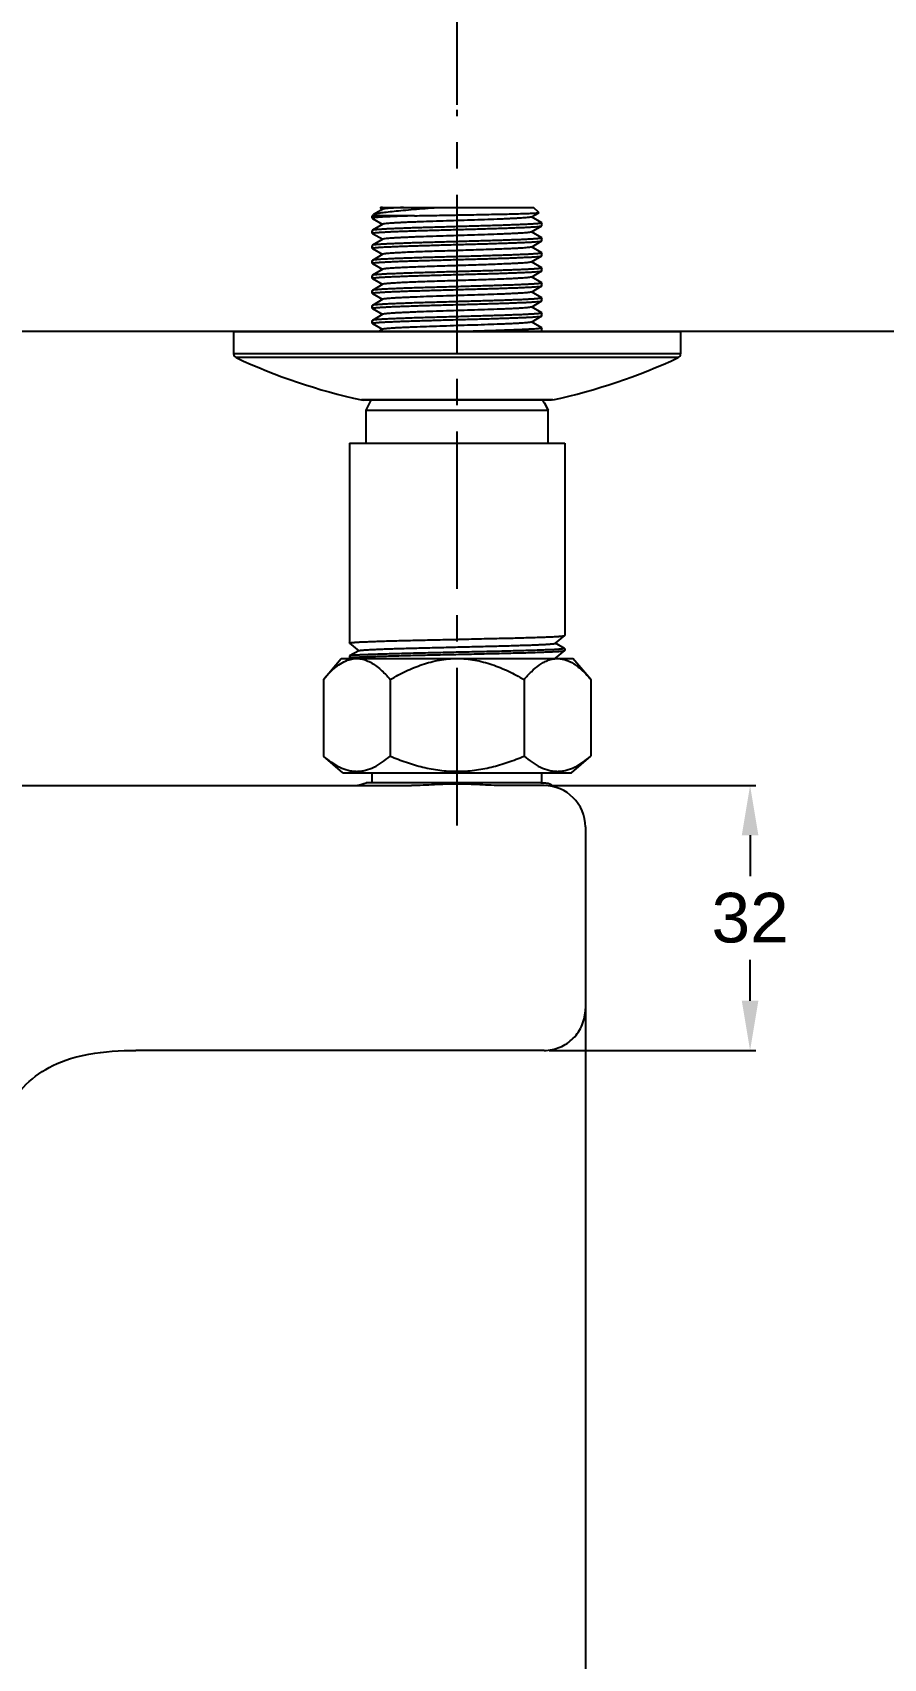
# Model space of a CAD drawing. Header units: millimetres. Extents: x 2881 to 3722, y -1342 to -748.
# Drawn here: x 3111.7 to 3214.5, y -1146 to -949.5 of the extents above; entities that cross this region are included whole.
import ezdxf

# ---------------------------------------------------------------- set-up
doc = ezdxf.new("R2010")
doc.units = ezdxf.units.MM
doc.linetypes.add('CENTER2', pattern=[28.575, 19.05, -3.175, 3.175, -3.175])
doc.layers.add('5', color=2, linetype='Continuous', lineweight=9)
doc.layers.add('CENTER', color=1, linetype='CENTER2')
doc.layers.add('벽', color=2, linetype='Continuous')
doc.styles.get("Standard").update_dxf_attribs({"font": 'arial.ttf'})
doc.dimstyles.new('A4', dxfattribs={"dimtxt": 4, "dimasz": 3.5, "dimexe": 0.7, "dimexo": 0.625, "dimgap": 0.5, "dimtad": 1, "dimdec": 1, "dimdsep": 46, "dimtxsty": 'Standard', "dimcen": 2.5, "dimclrd": 5, "dimclre": 5, "dimclrt": 7, "dimadec": 3, "dimazin": 2, "dimtfac": 1, "dimtdec": 1, "dimtmove": 0, "dimatfit": 3, "dimfxl": 1.25, "dimarcsym": 0})

# ---------------------------------------------------------------- blocks, each defined once
blk = doc.blocks.new('*D137')
at = {"layer": '5', "color": 3, "lineweight": -2, "transparency": 16777216}
for p, q in [((3013.03, -958.22), (3013.03, -922.6)), ((3019.03, -923.3), (3070.26, -923.3)), ((3157.03, -923.3), (3105.81, -923.3)), ((3163.03, -958.22), (3163.03, -922.6))]:
    blk.add_line(p, q, dxfattribs=at)
at = {"layer": '5', "color": 3, "transparency": 16777216}
for points in [[(3019.03, -922.3), (3019.03, -924.3), (3013.03, -923.3)], [(3157.03, -922.3), (3157.03, -924.3), (3163.03, -923.3)]]:
    blk.add_solid(points, dxfattribs=at)
at = {"layer": 'DEFPOINTS', "color": 0, "transparency": 16777216}
for p in [(3163.03, -923.3), (3013.03, -958.85), (3163.03, -958.85)]:
    blk.add_point(p, dxfattribs=at)
at = {"layer": '5', "color": 4, "transparency": 16777216, "insert": (3088.03, -923.3), "char_height": 6, "attachment_point": 5}
blk.add_mtext('150~200', dxfattribs=at)
blk = doc.blocks.new('*D139')
at = {"layer": '5', "color": 3, "lineweight": -2, "transparency": 16777216}
for p, q in [((3174.16, -1040.5), (3199.13, -1040.5)), ((3198.43, -1046.5), (3198.43, -1051.43)), ((3198.43, -1066.5), (3198.43, -1061.56)), ((3174.16, -1072.5), (3199.13, -1072.5))]:
    blk.add_line(p, q, dxfattribs=at)
at = {"layer": '5', "color": 3, "transparency": 16777216}
for points in [[(3197.43, -1046.5), (3199.43, -1046.5), (3198.43, -1040.5)], [(3197.43, -1066.5), (3199.43, -1066.5), (3198.43, -1072.5)]]:
    blk.add_solid(points, dxfattribs=at)
at = {"layer": 'DEFPOINTS', "color": 0, "transparency": 16777216}
for p in [(3173.53, -1040.5), (3173.53, -1072.5), (3198.43, -1072.5)]:
    blk.add_point(p, dxfattribs=at)
at = {"layer": '5', "color": 4, "transparency": 16777216, "insert": (3198.43, -1056.5), "char_height": 6, "attachment_point": 5}
blk.add_mtext('32', dxfattribs=at)
blk = doc.blocks.new('*D143')
at = {"layer": '5', "color": 3, "lineweight": -2, "transparency": 16777216}
for p, q in [((2997.53, -1057.11), (2997.53, -1213.33)), ((3178.53, -1057.11), (3178.53, -1213.33)), ((3003.53, -1212.63), (3080.27, -1212.63)), ((3172.53, -1212.63), (3095.8, -1212.63))]:
    blk.add_line(p, q, dxfattribs=at)
at = {"layer": '5', "color": 3, "transparency": 16777216}
for points in [[(3003.53, -1211.63), (3003.53, -1213.63), (2997.53, -1212.63)], [(3172.53, -1211.63), (3172.53, -1213.63), (3178.53, -1212.63)]]:
    blk.add_solid(points, dxfattribs=at)
at = {"layer": 'DEFPOINTS', "color": 0, "transparency": 16777216}
for p in [(2997.53, -1056.49), (3178.53, -1056.49), (3178.53, -1212.63)]:
    blk.add_point(p, dxfattribs=at)
at = {"layer": '5', "color": 4, "transparency": 16777216, "insert": (3088.03, -1212.63), "char_height": 6, "attachment_point": 5}
blk.add_mtext('181', dxfattribs=at)

msp = doc.modelspace()

# ---------------------------------------------------------------- linework, layer by layer
at = {"color": 7, "linetype": 'Continuous'}
for p, q in [((3152.89, -971.54), (3152.78, -971.64)), ((3152.78, -971.95), (3152.78, -971.64)), ((3157.89, -971.64), (3152.78, -971.64)), ((3152.78, -971.95), (3152.79, -971.96)), ((3152.79, -971.96), (3154.04, -972.68)), ((3152.89, -971.54), (3152.93, -971.5)), ((3154.07, -970.85), (3152.93, -971.5)), ((3153.78, -970.64), (3153.74, -970.69)), ((3153.74, -970.69), (3153.74, -970.7)), ((3153.74, -970.7), (3154.04, -970.87)), ((3153.78, -970.64), (3172.28, -970.64)), ((3172, -971.79), (3172.89, -971.27)), ((3173.27, -972.49), (3172.03, -971.77)), ((3172.9, -971.26), (3172.28, -970.64)), ((3172.89, -971.27), (3172.9, -971.26)), ((3173.27, -972.49), (3173.28, -972.51)), ((3173.28, -972.85), (3173.28, -972.51)), ((3173.28, -972.51), (3173.28, -972.51)), ((3152.79, -973.4), (3152.78, -973.41)), ((3152.78, -973.76), (3152.78, -973.41)), ((3152.78, -973.41), (3152.78, -973.76)), ((3152.79, -973.77), (3152.78, -973.76)), ((3152.78, -973.76), (3152.78, -973.76)), ((3154.07, -972.66), (3152.79, -973.4)), ((3152.79, -973.77), (3154.04, -974.49)), ((3154.07, -974.48), (3152.79, -975.21)), ((3172, -973.6), (3173.27, -972.87)), ((3173.27, -974.31), (3172.03, -973.59)), ((3173.27, -972.87), (3173.28, -972.85)), ((3173.27, -974.31), (3173.28, -974.32)), ((3173.28, -974.67), (3173.28, -974.32)), ((3173.28, -974.32), (3173.28, -974.32)), ((3152.79, -975.21), (3152.78, -975.23)), ((3152.78, -975.57), (3152.78, -975.23)), ((3152.78, -975.23), (3152.78, -975.57)), ((3152.79, -975.59), (3152.78, -975.57)), ((3152.78, -975.57), (3152.78, -975.57)), ((3152.79, -975.59), (3154.04, -976.31)), ((3154.07, -976.29), (3152.79, -977.03)), ((3172, -975.42), (3173.27, -974.68)), ((3172, -977.23), (3173.27, -976.5)), ((3173.27, -976.12), (3172.03, -975.4)), ((3173.27, -974.68), (3173.28, -974.67)), ((3173.27, -976.12), (3173.28, -976.13)), ((3173.27, -976.5), (3173.28, -976.48)), ((3173.28, -976.48), (3173.28, -976.13)), ((3173.28, -976.13), (3173.28, -976.14)), ((3152.79, -977.03), (3152.78, -977.04)), ((3152.78, -977.39), (3152.78, -977.04)), ((3152.78, -977.04), (3152.78, -977.39)), ((3152.79, -977.4), (3152.78, -977.39)), ((3152.78, -977.39), (3152.78, -977.39)), ((3152.79, -977.4), (3154.04, -978.12)), ((3154.07, -978.11), (3152.79, -978.84)), ((3172, -979.05), (3173.27, -978.31)), ((3173.27, -977.93), (3172.03, -977.21)), ((3173.27, -977.93), (3173.28, -977.95)), ((3173.27, -978.31), (3173.28, -978.3)), ((3173.28, -978.3), (3173.28, -977.95)), ((3173.28, -977.95), (3173.28, -977.95)), ((3152.79, -978.84), (3152.78, -978.86)), ((3152.78, -979.2), (3152.78, -978.86)), ((3152.78, -978.86), (3152.78, -979.2)), ((3152.79, -979.22), (3152.78, -979.2)), ((3152.78, -979.2), (3152.78, -979.2)), ((3152.79, -979.22), (3154.04, -979.94)), ((3154.07, -979.92), (3152.79, -980.66)), ((3172, -980.86), (3173.27, -980.12)), ((3173.27, -979.75), (3172.03, -979.03)), ((3173.27, -979.75), (3173.28, -979.76)), ((3173.27, -980.12), (3173.28, -980.11)), ((3173.28, -980.11), (3173.28, -979.76)), ((3173.28, -979.76), (3173.28, -979.77)), ((3152.79, -980.66), (3152.78, -980.67)), ((3152.78, -981.02), (3152.78, -980.67)), ((3152.78, -980.67), (3152.78, -981.02)), ((3152.78, -981.02), (3152.78, -981.01)), ((3152.79, -981.03), (3152.78, -981.02)), ((3152.79, -981.03), (3154.04, -981.75)), ((3154.07, -981.73), (3152.79, -982.47)), ((3172, -982.67), (3173.27, -981.94)), ((3173.27, -981.56), (3172.03, -980.84)), ((3173.27, -981.56), (3173.28, -981.58)), ((3173.27, -981.94), (3173.28, -981.92)), ((3173.28, -981.92), (3173.28, -981.58)), ((3173.28, -981.58), (3173.28, -981.58)), ((3152.79, -982.47), (3152.78, -982.48)), ((3152.78, -982.83), (3152.78, -982.48)), ((3152.78, -982.48), (3152.78, -982.83)), ((3152.79, -982.84), (3152.78, -982.83)), ((3152.78, -982.83), (3152.78, -982.83)), ((3152.79, -984.28), (3152.78, -984.3)), ((3152.78, -984.64), (3152.78, -984.3)), ((3152.78, -984.3), (3152.78, -984.64)), ((3152.79, -982.84), (3154.04, -983.56)), ((3154.07, -983.55), (3152.79, -984.28)), ((3172, -984.49), (3173.27, -983.75)), ((3173.27, -983.38), (3172.03, -982.66)), ((3173.27, -983.38), (3173.28, -983.39)), ((3173.27, -983.75), (3173.28, -983.74)), ((3173.28, -983.74), (3173.28, -983.39)), ((3173.28, -983.39), (3173.28, -983.39)), ((3136.03, -985.64), (3136.03, -988.33)), ((3136.03, -985.64), (3136.03, -988.33)), ((3136.03, -985.64), (3190.03, -985.64)), ((3152.79, -984.66), (3152.78, -984.64)), ((3152.78, -984.64), (3152.78, -984.64)), ((3152.79, -984.66), (3154.04, -985.38)), ((3154.07, -985.36), (3153.58, -985.64)), ((3173.27, -985.19), (3172.03, -984.47)), ((3173.13, -985.64), (3173.27, -985.57)), ((3173.27, -985.19), (3173.28, -985.2)), ((3173.27, -985.57), (3173.28, -985.55)), ((3173.28, -985.55), (3173.28, -985.2)), ((3173.28, -985.2), (3173.28, -985.21)), ((3190.03, -985.64), (3190.03, -988.33)), ((3190.03, -985.64), (3190.03, -988.33)), ((3190.03, -988.33), (3136.03, -988.33)), ((3189.74, -988.78), (3136.32, -988.78)), ((3174.59, -993.89), (3151.47, -993.89)), ((3151.47, -993.89), (3151.68, -993.92)), ((3174.38, -993.92), (3151.68, -993.92)), ((3152.03, -995.14), (3152.65, -993.92)), ((3173.55, -994.24), (3173.38, -993.92)), ((3174.59, -993.89), (3174.38, -993.92)), ((3152.03, -999.14), (3152.03, -995.14)), ((3152.03, -995.14), (3174.03, -995.14)), ((3173.58, -994.24), (3173.55, -994.24)), ((3174.03, -995.14), (3173.58, -994.24)), ((3173.58, -994.24), (3174.03, -995.14)), ((3174.03, -999.14), (3174.03, -995.14)), ((3150.03, -999.14), (3150.03, -1023.28)), ((3150.03, -999.14), (3150.03, -1023.28)), ((3150.03, -999.14), (3176.03, -999.14)), ((3176.03, -999.14), (3176.03, -1022.37)), ((3176.03, -999.14), (3176.03, -1022.37)), ((3150.04, -1023.28), (3150.03, -1023.28)), ((3150.03, -1023.28), (3150.03, -1023.28)), ((3150.04, -1023.28), (3151.14, -1024.21)), ((3174.92, -1023.31), (3176.03, -1022.38)), ((3176.02, -1023.93), (3174.92, -1023.3)), ((3176.03, -1022.38), (3176.03, -1022.37)), ((3146.87, -1027.69), (3149.04, -1025.14)), ((3149.04, -1025.14), (3177.03, -1025.14)), ((3150.04, -1024.84), (3150.03, -1024.85)), ((3150.03, -1024.85), (3150.03, -1025.09)), ((3150.03, -1024.85), (3150.03, -1025.09)), ((3150.04, -1025.1), (3150.03, -1025.09)), ((3150.03, -1025.09), (3150.03, -1025.09)), ((3151.15, -1024.2), (3150.04, -1024.84)), ((3150.04, -1025.1), (3150.09, -1025.14)), ((3174.92, -1025.12), (3176.03, -1024.19)), ((3174.98, -1025.14), (3174.92, -1025.11)), ((3176.02, -1023.93), (3176.03, -1023.94)), ((3176.03, -1023.94), (3176.03, -1024.18)), ((3176.03, -1023.94), (3176.03, -1024.18)), ((3176.03, -1023.94), (3176.03, -1023.94)), ((3176.03, -1024.19), (3176.03, -1024.18)), ((3179.2, -1027.69), (3177.03, -1025.14)), ((3146.87, -1027.69), (3146.87, -1036.93)), ((3154.95, -1027.69), (3154.95, -1036.93)), ((3171.12, -1027.69), (3171.12, -1036.93)), ((3179.2, -1027.69), (3179.2, -1036.93)), ((3149.22, -1038.94), (3146.87, -1036.93)), ((3176.84, -1038.94), (3179.2, -1036.93)), ((3149.22, -1038.94), (3176.84, -1038.94)), ((3152.78, -1040.17), (3152.78, -1038.94)), ((3173.28, -1040.2), (3173.28, -1038.94)), ((3096.09, -1040.5), (3157.54, -1040.5)), ((3151.77, -1040.24), (3152.03, -1040.17)), ((3158.25, -1040.17), (3152.03, -1040.17)), ((3172.1, -1040.17), (3158.25, -1040.17)), ((3173.53, -1040.5), (3168.52, -1040.5)), ((3178.53, -1045.5), (3178.53, -1067.48)), ((3173.53, -1072.5), (3124.21, -1072.5))]:
    msp.add_line(p, q, dxfattribs=at)
for centre, radius, start, end in [((3136.53, -988.33), 0.5, 180, 244.9417), ((3166.65, -923.92), 71.6, 244.9417, 257.7627), ((3166.65, -923.92), 71.6, 244.9417, 257.7627), ((3159.42, -923.92), 71.6, 282.2373, 295.0583), ((3159.42, -923.92), 71.6, 282.2373, 295.0583), ((3189.53, -988.33), 0.5, 295.0583, 0), ((3150.29, -1036.05), 4.45, 270, 289.463), ((3172.09, -1068.13), 27.96, 89.5911, 89.9881), ((3172.27, -1060.78), 20.61, 88.0659, 88.4988), ((3173.14, -1046.42), 6.22, 86.144, 86.7419), ((3173.53, -1045.5), 5, 0, 90), ((3173.14, -1046.33), 6.13, 85.6899, 86.1434), ((3173.16, -1042.61), 2.51, 60.6817, 69.5397), ((3176.57, -1036.53), 4.47, 240.6365, 247.7119)]:
    msp.add_arc(centre, radius, start, end, dxfattribs=at)
for points, knots in [([(3157.89, -971.64), (3157.52, -971.66), (3156.81, -971.68), (3155.81, -971.72), (3155.06, -971.75), (3154.51, -971.78), (3154.16, -971.79), (3153.85, -971.81), (3153.57, -971.83), (3153.34, -971.85), (3153.14, -971.87), (3152.99, -971.89), (3152.88, -971.9), (3152.82, -971.92), (3152.79, -971.93), (3152.78, -971.94), (3152.78, -971.95)], [0, 0, 0, 0, 0.216872, 0.413019, 0.584998, 0.661026, 0.729967, 0.791522, 0.845446, 0.891503, 0.929518, 0.959344, 0.980888, 0.994185, 0.997875, 1, 1, 1, 1]), ([(3173.28, -972.51), (3173.28, -972.51), (3173.28, -972.52), (3173.26, -972.53), (3173.22, -972.54), (3173.16, -972.55), (3173.07, -972.57), (3172.96, -972.58), (3172.83, -972.59), (3172.67, -972.61), (3172.42, -972.63), (3172.05, -972.65), (3171.54, -972.68), (3170.96, -972.71), (3170.3, -972.73), (3169.58, -972.76), (3168.79, -972.79), (3167.95, -972.82), (3166.75, -972.85), (3165.18, -972.9), (3163.24, -972.95), (3161.3, -973.01), (3159.42, -973.06), (3157.92, -973.11), (3156.81, -973.15), (3156.06, -973.18), (3155.37, -973.2), (3154.76, -973.23), (3154.22, -973.26), (3153.76, -973.29), (3153.44, -973.31), (3153.22, -973.33), (3153.09, -973.34), (3152.98, -973.36), (3152.9, -973.37), (3152.84, -973.38), (3152.81, -973.39), (3152.79, -973.4)], [0, 0, 0, 0, 0.000415, 0.001043, 0.003085, 0.006238, 0.01052, 0.015927, 0.02245, 0.030078, 0.038795, 0.05941, 0.084113, 0.112673, 0.14483, 0.180285, 0.21871, 0.259748, 0.303018, 0.394635, 0.490173, 0.58609, 0.678832, 0.764968, 0.804549, 0.84131, 0.874907, 0.905032, 0.931404, 0.953782, 0.971963, 0.979427, 0.985784, 0.991023, 0.995135, 0.99812, 1, 1, 1, 1]), ([(3152.93, -971.5), (3152.97, -971.48), (3153.07, -971.44), (3153.24, -971.39), (3153.48, -971.34), (3153.76, -971.29), (3154.1, -971.24), (3154.66, -971.17), (3155.47, -971.08), (3156.57, -970.97), (3157.82, -970.86), (3159.2, -970.75), (3160.15, -970.68), (3160.64, -970.64)], [0, 0, 0, 0, 0.016562, 0.04005, 0.070572, 0.108073, 0.152421, 0.203409, 0.324246, 0.467967, 0.631241, 0.810097, 1, 1, 1, 1]), ([(3154.02, -970.64), (3153.98, -970.65), (3153.91, -970.65), (3153.84, -970.66), (3153.79, -970.67), (3153.77, -970.67), (3153.75, -970.68), (3153.74, -970.68), (3153.74, -970.69)], [0, 0, 0, 0, 0.403647, 0.704709, 0.816606, 0.902765, 0.963479, 1, 1, 1, 1]), ([(3156.57, -970.64), (3156.39, -970.65), (3156.06, -970.67), (3155.59, -970.69), (3155.17, -970.72), (3154.82, -970.74), (3154.54, -970.77), (3154.34, -970.79), (3154.22, -970.81), (3154.15, -970.82), (3154.1, -970.83), (3154.08, -970.84), (3154.07, -970.85)], [0, 0, 0, 0, 0.21025, 0.39871, 0.563649, 0.703842, 0.818243, 0.906015, 0.939714, 0.96658, 0.986632, 1, 1, 1, 1]), ([(3172, -971.79), (3171.99, -971.8), (3171.96, -971.81), (3171.9, -971.82), (3171.83, -971.83), (3171.69, -971.85), (3171.47, -971.87), (3171.15, -971.9), (3170.76, -971.93), (3170.3, -971.95), (3169.77, -971.98), (3169.18, -972.01), (3168.54, -972.04), (3167.59, -972.07), (3166.31, -972.12), (3164.7, -972.17), (3163.03, -972.23), (3161.36, -972.28), (3159.75, -972.33), (3158.47, -972.38), (3157.52, -972.42), (3156.88, -972.44), (3156.29, -972.47), (3155.77, -972.5), (3155.3, -972.53), (3154.91, -972.55), (3154.59, -972.58), (3154.37, -972.6), (3154.23, -972.62), (3154.16, -972.63), (3154.11, -972.65), (3154.08, -972.66), (3154.07, -972.66)], [0, 0, 0, 0, 0.002023, 0.005107, 0.009275, 0.014527, 0.028249, 0.046177, 0.068154, 0.093991, 0.123458, 0.156292, 0.192202, 0.230865, 0.315051, 0.405844, 0.5, 0.594156, 0.684949, 0.769135, 0.807798, 0.843708, 0.876542, 0.90601, 0.931845, 0.953824, 0.97175, 0.985473, 0.990724, 0.994892, 0.997977, 1, 1, 1, 1]), ([(3157.89, -971.64), (3158.68, -971.63), (3160.32, -971.6), (3162.39, -971.56), (3164.09, -971.53), (3165.35, -971.51), (3166.57, -971.48), (3167.72, -971.46), (3168.8, -971.44), (3169.78, -971.41), (3170.64, -971.39), (3171.29, -971.37), (3171.74, -971.35), (3172.02, -971.34), (3172.26, -971.33), (3172.47, -971.32), (3172.63, -971.31), (3172.74, -971.3), (3172.81, -971.29), (3172.85, -971.28), (3172.88, -971.28), (3172.89, -971.27), (3172.89, -971.27)], [0, 0, 0, 0, 0.158672, 0.328226, 0.413743, 0.497918, 0.579388, 0.656825, 0.72896, 0.794598, 0.852642, 0.902115, 0.923371, 0.942181, 0.958464, 0.972151, 0.983181, 0.991513, 0.994655, 0.997113, 0.99889, 1, 1, 1, 1]), ([(3152.78, -973.76), (3152.78, -973.76), (3152.79, -973.75), (3152.81, -973.74), (3152.85, -973.73), (3152.91, -973.71), (3153, -973.7), (3153.11, -973.69), (3153.24, -973.67), (3153.39, -973.66), (3153.65, -973.64), (3154.02, -973.62), (3154.52, -973.59), (3155.1, -973.56), (3155.76, -973.53), (3156.49, -973.51), (3157.27, -973.48), (3158.11, -973.45), (3159.31, -973.41), (3160.89, -973.37), (3162.82, -973.31), (3164.77, -973.26), (3166.65, -973.2), (3168.14, -973.16), (3169.25, -973.12), (3170, -973.09), (3170.69, -973.06), (3171.31, -973.04), (3171.84, -973.01), (3172.3, -972.98), (3172.63, -972.96), (3172.85, -972.94), (3172.98, -972.92), (3173.08, -972.91), (3173.17, -972.9), (3173.23, -972.88), (3173.26, -972.87), (3173.27, -972.87)], [0, 0, 0, 0, 0.000415, 0.001043, 0.003085, 0.006238, 0.01052, 0.015927, 0.02245, 0.030078, 0.038795, 0.05941, 0.084113, 0.112673, 0.14483, 0.180285, 0.21871, 0.259748, 0.303018, 0.394635, 0.490173, 0.58609, 0.678832, 0.764968, 0.804549, 0.84131, 0.874907, 0.905032, 0.931404, 0.953782, 0.971963, 0.979427, 0.985784, 0.991023, 0.995135, 0.99812, 1, 1, 1, 1]), ([(3173.28, -974.32), (3173.28, -974.33), (3173.28, -974.33), (3173.26, -974.34), (3173.22, -974.35), (3173.16, -974.37), (3173.07, -974.38), (3172.96, -974.39), (3172.83, -974.41), (3172.67, -974.42), (3172.42, -974.44), (3172.05, -974.46), (3171.54, -974.49), (3170.96, -974.52), (3170.3, -974.55), (3169.58, -974.57), (3168.79, -974.6), (3167.95, -974.63), (3166.75, -974.67), (3165.18, -974.71), (3163.24, -974.77), (3161.3, -974.82), (3159.42, -974.88), (3157.92, -974.92), (3156.81, -974.96), (3156.06, -974.99), (3155.37, -975.02), (3154.76, -975.04), (3154.22, -975.07), (3153.76, -975.1), (3153.44, -975.12), (3153.22, -975.14), (3153.09, -975.16), (3152.98, -975.17), (3152.9, -975.18), (3152.84, -975.2), (3152.81, -975.21), (3152.79, -975.21)], [0, 0, 0, 0, 0.000415, 0.001043, 0.003085, 0.006238, 0.01052, 0.015927, 0.02245, 0.030078, 0.038795, 0.05941, 0.084113, 0.112673, 0.14483, 0.180286, 0.218711, 0.259751, 0.303022, 0.394639, 0.490178, 0.586095, 0.678836, 0.76497, 0.804551, 0.841311, 0.874908, 0.905032, 0.931404, 0.953783, 0.971964, 0.979427, 0.985784, 0.991023, 0.995135, 0.99812, 1, 1, 1, 1]), ([(3172, -973.6), (3171.99, -973.61), (3171.96, -973.62), (3171.9, -973.63), (3171.83, -973.65), (3171.69, -973.67), (3171.47, -973.69), (3171.15, -973.72), (3170.76, -973.74), (3170.3, -973.77), (3169.77, -973.8), (3169.18, -973.82), (3168.54, -973.85), (3167.59, -973.89), (3166.31, -973.93), (3164.7, -973.99), (3163.03, -974.04), (3161.36, -974.09), (3159.75, -974.15), (3158.47, -974.19), (3157.52, -974.23), (3156.88, -974.26), (3156.29, -974.29), (3155.77, -974.31), (3155.3, -974.34), (3154.91, -974.37), (3154.59, -974.39), (3154.37, -974.42), (3154.23, -974.44), (3154.16, -974.45), (3154.11, -974.46), (3154.08, -974.47), (3154.07, -974.48)], [0, 0, 0, 0, 0.002023, 0.005107, 0.009275, 0.014527, 0.028249, 0.046176, 0.068154, 0.093991, 0.123458, 0.156292, 0.192202, 0.230865, 0.315051, 0.405844, 0.5, 0.594156, 0.684948, 0.769134, 0.807798, 0.843707, 0.876542, 0.906009, 0.931845, 0.953824, 0.971749, 0.985473, 0.990724, 0.994891, 0.997976, 1, 1, 1, 1]), ([(3152.78, -975.57), (3152.78, -975.57), (3152.79, -975.56), (3152.81, -975.55), (3152.85, -975.54), (3152.91, -975.53), (3153, -975.51), (3153.11, -975.5), (3153.24, -975.49), (3153.39, -975.47), (3153.65, -975.45), (3154.02, -975.43), (3154.52, -975.4), (3155.1, -975.38), (3155.76, -975.35), (3156.49, -975.32), (3157.27, -975.29), (3158.11, -975.27), (3159.31, -975.23), (3160.89, -975.18), (3162.82, -975.13), (3164.77, -975.07), (3166.65, -975.02), (3168.14, -974.97), (3169.25, -974.93), (3170, -974.91), (3170.69, -974.88), (3171.31, -974.85), (3171.84, -974.82), (3172.3, -974.8), (3172.63, -974.77), (3172.85, -974.75), (3172.98, -974.74), (3173.08, -974.72), (3173.17, -974.71), (3173.23, -974.7), (3173.26, -974.69), (3173.27, -974.68)], [0, 0, 0, 0, 0.000415, 0.001043, 0.003085, 0.006238, 0.01052, 0.015927, 0.02245, 0.030078, 0.038795, 0.059411, 0.084114, 0.112674, 0.144831, 0.180286, 0.21871, 0.259747, 0.303017, 0.394634, 0.490171, 0.586086, 0.678827, 0.764964, 0.804546, 0.841307, 0.874905, 0.905029, 0.931402, 0.953781, 0.971963, 0.979426, 0.985783, 0.991023, 0.995135, 0.99812, 1, 1, 1, 1]), ([(3152.78, -977.39), (3152.78, -977.38), (3152.79, -977.38), (3152.81, -977.37), (3152.85, -977.36), (3152.91, -977.34), (3153, -977.33), (3153.11, -977.32), (3153.24, -977.3), (3153.39, -977.29), (3153.65, -977.27), (3154.02, -977.24), (3154.52, -977.22), (3155.1, -977.19), (3155.76, -977.16), (3156.49, -977.13), (3157.27, -977.11), (3158.11, -977.08), (3159.31, -977.04), (3160.89, -977), (3162.82, -976.94), (3164.77, -976.89), (3166.65, -976.83), (3168.14, -976.78), (3169.25, -976.75), (3170, -976.72), (3170.69, -976.69), (3171.31, -976.66), (3171.84, -976.64), (3172.3, -976.61), (3172.63, -976.59), (3172.85, -976.57), (3172.98, -976.55), (3173.08, -976.54), (3173.17, -976.53), (3173.23, -976.51), (3173.26, -976.5), (3173.27, -976.5)], [0, 0, 0, 0, 0.000415, 0.001043, 0.003085, 0.006238, 0.01052, 0.015927, 0.022451, 0.030079, 0.038796, 0.059412, 0.084116, 0.112676, 0.144833, 0.180287, 0.218711, 0.259749, 0.303019, 0.394637, 0.490172, 0.586085, 0.678826, 0.764963, 0.804544, 0.841305, 0.874903, 0.905027, 0.931401, 0.95378, 0.971962, 0.979426, 0.985783, 0.991023, 0.995135, 0.99812, 1, 1, 1, 1]), ([(3173.28, -976.14), (3173.28, -976.14), (3173.28, -976.15), (3173.26, -976.16), (3173.22, -976.17), (3173.16, -976.18), (3173.07, -976.19), (3172.96, -976.21), (3172.83, -976.22), (3172.67, -976.24), (3172.42, -976.25), (3172.05, -976.28), (3171.54, -976.31), (3170.96, -976.33), (3170.3, -976.36), (3169.58, -976.39), (3168.79, -976.42), (3167.95, -976.44), (3166.75, -976.48), (3165.18, -976.53), (3163.24, -976.58), (3161.3, -976.64), (3159.42, -976.69), (3157.92, -976.74), (3156.81, -976.78), (3156.06, -976.8), (3155.37, -976.83), (3154.76, -976.86), (3154.22, -976.89), (3153.76, -976.91), (3153.44, -976.94), (3153.22, -976.96), (3153.09, -976.97), (3152.98, -976.98), (3152.9, -977), (3152.84, -977.01), (3152.81, -977.02), (3152.79, -977.03)], [0, 0, 0, 0, 0.000415, 0.001043, 0.003085, 0.006238, 0.010519, 0.015927, 0.02245, 0.030078, 0.038795, 0.059412, 0.084114, 0.112675, 0.144832, 0.180288, 0.218714, 0.259754, 0.303026, 0.394644, 0.49018, 0.586096, 0.678837, 0.764971, 0.804551, 0.841311, 0.874907, 0.905031, 0.931404, 0.953782, 0.971964, 0.979427, 0.985784, 0.991023, 0.995135, 0.99812, 1, 1, 1, 1]), ([(3172, -975.42), (3171.99, -975.42), (3171.96, -975.43), (3171.9, -975.45), (3171.83, -975.46), (3171.69, -975.48), (3171.47, -975.5), (3171.15, -975.53), (3170.76, -975.56), (3170.3, -975.58), (3169.77, -975.61), (3168.71, -975.66), (3167.02, -975.72), (3164.68, -975.8), (3162.61, -975.87), (3160.94, -975.92), (3159.73, -975.96), (3158.59, -976), (3157.54, -976.04), (3156.6, -976.08), (3155.9, -976.12), (3155.4, -976.15), (3155.09, -976.17), (3154.81, -976.19), (3154.58, -976.21), (3154.39, -976.23), (3154.24, -976.25), (3154.15, -976.26), (3154.09, -976.28), (3154.07, -976.29), (3154.07, -976.29)], [0, 0, 0, 0, 0.002024, 0.005109, 0.009276, 0.014527, 0.028251, 0.046177, 0.068155, 0.093992, 0.123458, 0.156293, 0.271937, 0.405843, 0.547289, 0.617299, 0.684948, 0.748877, 0.807798, 0.860527, 0.906008, 0.925739, 0.943329, 0.95869, 0.97175, 0.982442, 0.990724, 0.996567, 0.998579, 1, 1, 1, 1]), ([(3152.78, -979.2), (3152.78, -979.2), (3152.79, -979.19), (3152.81, -979.18), (3152.85, -979.17), (3152.91, -979.16), (3153, -979.14), (3153.11, -979.13), (3153.24, -979.12), (3153.39, -979.1), (3153.65, -979.08), (3154.02, -979.06), (3154.52, -979.03), (3155.1, -979), (3155.76, -978.98), (3156.49, -978.95), (3157.27, -978.92), (3158.11, -978.89), (3159.31, -978.86), (3160.89, -978.81), (3162.82, -978.75), (3164.77, -978.7), (3166.65, -978.65), (3168.14, -978.6), (3169.25, -978.56), (3170, -978.53), (3170.69, -978.51), (3171.31, -978.48), (3171.84, -978.45), (3172.3, -978.42), (3172.63, -978.4), (3172.85, -978.38), (3172.98, -978.37), (3173.08, -978.35), (3173.17, -978.34), (3173.23, -978.33), (3173.26, -978.32), (3173.27, -978.31)], [0, 0, 0, 0, 0.000415, 0.001043, 0.003085, 0.006238, 0.010519, 0.015927, 0.02245, 0.030078, 0.038796, 0.059412, 0.084116, 0.112676, 0.144833, 0.180288, 0.218713, 0.259752, 0.303023, 0.39464, 0.490175, 0.586088, 0.678829, 0.764965, 0.804546, 0.841306, 0.874902, 0.905027, 0.9314, 0.953779, 0.971962, 0.979426, 0.985783, 0.991023, 0.995135, 0.99812, 1, 1, 1, 1]), ([(3173.28, -977.95), (3173.28, -977.95), (3173.28, -977.96), (3173.26, -977.97), (3173.22, -977.98), (3173.16, -977.99), (3173.07, -978.01), (3172.96, -978.02), (3172.83, -978.04), (3172.67, -978.05), (3172.42, -978.07), (3172.05, -978.09), (3171.54, -978.12), (3170.96, -978.15), (3170.3, -978.18), (3169.58, -978.2), (3168.79, -978.23), (3167.95, -978.26), (3166.75, -978.3), (3165.18, -978.34), (3163.24, -978.4), (3161.3, -978.45), (3159.42, -978.51), (3157.92, -978.55), (3156.81, -978.59), (3156.06, -978.62), (3155.37, -978.65), (3154.76, -978.67), (3154.22, -978.7), (3153.76, -978.73), (3153.44, -978.75), (3153.22, -978.77), (3153.09, -978.78), (3152.98, -978.8), (3152.9, -978.81), (3152.84, -978.82), (3152.81, -978.84), (3152.79, -978.84)], [0, 0, 0, 0, 0.000415, 0.001043, 0.003085, 0.006238, 0.010519, 0.015927, 0.02245, 0.030078, 0.038796, 0.059413, 0.084116, 0.112677, 0.144834, 0.18029, 0.218715, 0.259755, 0.303027, 0.394644, 0.490179, 0.586093, 0.678834, 0.764969, 0.804549, 0.841309, 0.874905, 0.905029, 0.931402, 0.953781, 0.971963, 0.979427, 0.985784, 0.991023, 0.995135, 0.99812, 1, 1, 1, 1]), ([(3172, -977.23), (3171.99, -977.24), (3171.96, -977.25), (3171.9, -977.26), (3171.83, -977.27), (3171.69, -977.29), (3171.47, -977.32), (3171.15, -977.34), (3170.76, -977.37), (3170.3, -977.4), (3169.77, -977.42), (3168.71, -977.47), (3167.02, -977.54), (3164.68, -977.62), (3162.61, -977.68), (3160.94, -977.74), (3159.73, -977.78), (3158.59, -977.82), (3157.54, -977.86), (3156.6, -977.9), (3155.9, -977.93), (3155.4, -977.96), (3155.09, -977.98), (3154.81, -978), (3154.58, -978.02), (3154.39, -978.04), (3154.24, -978.06), (3154.15, -978.08), (3154.09, -978.09), (3154.07, -978.1), (3154.07, -978.11)], [0, 0, 0, 0, 0.002023, 0.005108, 0.009276, 0.014527, 0.02825, 0.046176, 0.068154, 0.09399, 0.123458, 0.156292, 0.271937, 0.405843, 0.547289, 0.617299, 0.684948, 0.748876, 0.807797, 0.860528, 0.906008, 0.925738, 0.943329, 0.958691, 0.971749, 0.982443, 0.990723, 0.996568, 0.998579, 1, 1, 1, 1]), ([(3152.78, -981.01), (3152.78, -981.01), (3152.79, -981.01), (3152.81, -981), (3152.85, -980.98), (3152.91, -980.97), (3153, -980.96), (3153.11, -980.94), (3153.24, -980.93), (3153.39, -980.92), (3153.65, -980.9), (3154.02, -980.87), (3154.52, -980.84), (3155.1, -980.82), (3155.76, -980.79), (3156.49, -980.76), (3157.27, -980.73), (3158.11, -980.71), (3159.31, -980.67), (3160.89, -980.62), (3162.82, -980.57), (3164.77, -980.51), (3166.65, -980.46), (3168.14, -980.41), (3169.25, -980.37), (3170, -980.35), (3170.69, -980.32), (3171.31, -980.29), (3171.84, -980.26), (3172.3, -980.24), (3172.63, -980.21), (3172.85, -980.19), (3172.98, -980.18), (3173.08, -980.17), (3173.17, -980.15), (3173.23, -980.14), (3173.26, -980.13), (3173.27, -980.12)], [0, 0, 0, 0, 0.000415, 0.001043, 0.003085, 0.006238, 0.010519, 0.015927, 0.02245, 0.030078, 0.038796, 0.059413, 0.084116, 0.112677, 0.144834, 0.180289, 0.218715, 0.259755, 0.303026, 0.394644, 0.490179, 0.586093, 0.678834, 0.764969, 0.804549, 0.841308, 0.874905, 0.905029, 0.931402, 0.953781, 0.971963, 0.979427, 0.985784, 0.991023, 0.995135, 0.99812, 1, 1, 1, 1]), ([(3173.28, -979.77), (3173.28, -979.77), (3173.28, -979.77), (3173.26, -979.78), (3173.22, -979.8), (3173.16, -979.81), (3173.07, -979.82), (3172.96, -979.84), (3172.83, -979.85), (3172.67, -979.86), (3172.42, -979.88), (3172.05, -979.91), (3171.54, -979.93), (3170.96, -979.96), (3170.3, -979.99), (3169.58, -980.02), (3168.79, -980.04), (3167.95, -980.07), (3166.75, -980.11), (3165.18, -980.16), (3163.24, -980.21), (3161.3, -980.27), (3159.42, -980.32), (3157.92, -980.37), (3156.81, -980.4), (3156.06, -980.43), (3155.37, -980.46), (3154.76, -980.49), (3154.22, -980.51), (3153.76, -980.54), (3153.44, -980.57), (3153.22, -980.59), (3153.09, -980.6), (3152.98, -980.61), (3152.9, -980.63), (3152.84, -980.64), (3152.81, -980.65), (3152.79, -980.66)], [0, 0, 0, 0, 0.000415, 0.001043, 0.003085, 0.006238, 0.010519, 0.015927, 0.02245, 0.030078, 0.038796, 0.059412, 0.084116, 0.112676, 0.144833, 0.180288, 0.218712, 0.259751, 0.303022, 0.39464, 0.490174, 0.586088, 0.678829, 0.764965, 0.804546, 0.841306, 0.874902, 0.905027, 0.9314, 0.953779, 0.971962, 0.979426, 0.985783, 0.991023, 0.995135, 0.99812, 1, 1, 1, 1]), ([(3172, -979.05), (3171.99, -979.05), (3171.96, -979.06), (3171.9, -979.07), (3171.83, -979.09), (3171.69, -979.11), (3171.47, -979.13), (3171.15, -979.16), (3170.76, -979.18), (3170.3, -979.21), (3169.77, -979.24), (3168.71, -979.29), (3167.02, -979.35), (3164.68, -979.43), (3162.61, -979.5), (3160.94, -979.55), (3159.73, -979.59), (3158.59, -979.63), (3157.54, -979.67), (3156.6, -979.71), (3155.9, -979.75), (3155.4, -979.78), (3155.09, -979.8), (3154.81, -979.82), (3154.58, -979.84), (3154.39, -979.86), (3154.24, -979.88), (3154.15, -979.89), (3154.09, -979.91), (3154.07, -979.92), (3154.07, -979.92)], [0, 0, 0, 0, 0.002024, 0.005108, 0.009275, 0.014527, 0.02825, 0.046177, 0.068154, 0.093991, 0.123457, 0.156292, 0.271937, 0.405843, 0.547289, 0.617298, 0.684948, 0.748876, 0.807797, 0.860527, 0.906007, 0.925739, 0.943328, 0.95869, 0.971749, 0.982442, 0.990724, 0.996566, 0.998578, 1, 1, 1, 1]), ([(3152.78, -982.83), (3152.78, -982.83), (3152.79, -982.82), (3152.81, -982.81), (3152.85, -982.8), (3152.91, -982.78), (3153, -982.77), (3153.11, -982.76), (3153.24, -982.74), (3153.39, -982.73), (3153.65, -982.71), (3154.02, -982.69), (3154.52, -982.66), (3155.1, -982.63), (3155.76, -982.6), (3156.49, -982.58), (3157.27, -982.55), (3158.11, -982.52), (3159.31, -982.48), (3160.89, -982.44), (3162.82, -982.38), (3164.77, -982.33), (3166.65, -982.27), (3168.14, -982.23), (3169.25, -982.19), (3170, -982.16), (3170.69, -982.13), (3171.31, -982.11), (3171.84, -982.08), (3172.3, -982.05), (3172.63, -982.03), (3172.85, -982.01), (3172.98, -981.99), (3173.08, -981.98), (3173.17, -981.97), (3173.23, -981.95), (3173.26, -981.94), (3173.27, -981.94)], [0, 0, 0, 0, 0.000415, 0.001043, 0.003085, 0.006238, 0.010519, 0.015927, 0.02245, 0.030078, 0.038795, 0.059412, 0.084114, 0.112675, 0.144832, 0.180288, 0.218714, 0.259754, 0.303026, 0.394644, 0.49018, 0.586096, 0.678837, 0.764971, 0.804551, 0.84131, 0.874907, 0.905031, 0.931404, 0.953782, 0.971964, 0.979427, 0.985784, 0.991023, 0.995135, 0.99812, 1, 1, 1, 1]), ([(3173.28, -981.58), (3173.28, -981.58), (3173.28, -981.59), (3173.26, -981.6), (3173.22, -981.61), (3173.16, -981.62), (3173.07, -981.64), (3172.96, -981.65), (3172.83, -981.66), (3172.67, -981.68), (3172.42, -981.7), (3172.05, -981.72), (3171.54, -981.75), (3170.96, -981.78), (3170.3, -981.8), (3169.58, -981.83), (3168.79, -981.86), (3167.95, -981.89), (3166.75, -981.92), (3165.18, -981.97), (3163.24, -982.02), (3161.3, -982.08), (3159.42, -982.13), (3157.92, -982.18), (3156.81, -982.22), (3156.06, -982.25), (3155.37, -982.27), (3154.76, -982.3), (3154.22, -982.33), (3153.76, -982.36), (3153.44, -982.38), (3153.22, -982.4), (3153.09, -982.41), (3152.98, -982.43), (3152.9, -982.44), (3152.84, -982.45), (3152.81, -982.46), (3152.79, -982.47)], [0, 0, 0, 0, 0.000415, 0.001043, 0.003085, 0.006238, 0.01052, 0.015927, 0.022451, 0.030079, 0.038796, 0.059412, 0.084116, 0.112676, 0.144833, 0.180287, 0.218711, 0.259749, 0.30302, 0.394637, 0.490172, 0.586086, 0.678826, 0.764963, 0.804545, 0.841305, 0.874903, 0.905027, 0.931401, 0.95378, 0.971962, 0.979426, 0.985783, 0.991023, 0.995135, 0.99812, 1, 1, 1, 1]), ([(3172, -980.86), (3171.99, -980.87), (3171.96, -980.88), (3171.9, -980.89), (3171.83, -980.9), (3171.69, -980.92), (3171.47, -980.94), (3171.15, -980.97), (3170.76, -981), (3170.3, -981.02), (3169.77, -981.05), (3169.18, -981.08), (3168.54, -981.11), (3167.59, -981.14), (3166.31, -981.19), (3164.7, -981.24), (3163.03, -981.3), (3161.36, -981.35), (3159.75, -981.4), (3158.47, -981.45), (3157.52, -981.49), (3156.88, -981.51), (3156.29, -981.54), (3155.77, -981.57), (3155.3, -981.6), (3154.91, -981.62), (3154.59, -981.65), (3154.37, -981.67), (3154.23, -981.69), (3154.16, -981.7), (3154.11, -981.72), (3154.08, -981.73), (3154.07, -981.73)], [0, 0, 0, 0, 0.002023, 0.005109, 0.009276, 0.014527, 0.028251, 0.046176, 0.068155, 0.093991, 0.123458, 0.156292, 0.192202, 0.230866, 0.315052, 0.405844, 0.5, 0.594157, 0.684949, 0.769135, 0.807798, 0.843709, 0.876542, 0.90601, 0.931846, 0.953824, 0.97175, 0.985473, 0.990724, 0.994893, 0.997977, 1, 1, 1, 1]), ([(3152.78, -984.64), (3152.78, -984.64), (3152.79, -984.63), (3152.81, -984.62), (3152.85, -984.61), (3152.91, -984.6), (3153, -984.58), (3153.11, -984.57), (3153.24, -984.56), (3153.39, -984.54), (3153.65, -984.52), (3154.02, -984.5), (3154.52, -984.47), (3155.1, -984.45), (3155.76, -984.42), (3156.49, -984.39), (3157.27, -984.36), (3158.11, -984.34), (3159.31, -984.3), (3160.89, -984.25), (3162.82, -984.2), (3164.77, -984.14), (3166.65, -984.09), (3168.14, -984.04), (3169.25, -984), (3170, -983.98), (3170.69, -983.95), (3171.31, -983.92), (3171.84, -983.89), (3172.3, -983.87), (3172.63, -983.84), (3172.85, -983.82), (3172.98, -983.81), (3173.08, -983.79), (3173.17, -983.78), (3173.23, -983.77), (3173.26, -983.76), (3173.27, -983.75)], [0, 0, 0, 0, 0.000415, 0.001043, 0.003085, 0.006238, 0.01052, 0.015927, 0.02245, 0.030078, 0.038795, 0.05941, 0.084113, 0.112673, 0.14483, 0.180286, 0.218711, 0.259751, 0.303022, 0.39464, 0.490178, 0.586095, 0.678837, 0.764971, 0.804551, 0.841311, 0.874908, 0.905032, 0.931404, 0.953783, 0.971964, 0.979427, 0.985784, 0.991023, 0.995135, 0.99812, 1, 1, 1, 1]), ([(3173.28, -983.39), (3173.28, -983.4), (3173.28, -983.4), (3173.26, -983.41), (3173.22, -983.42), (3173.16, -983.44), (3173.07, -983.45), (3172.96, -983.46), (3172.83, -983.48), (3172.67, -983.49), (3172.42, -983.51), (3172.05, -983.53), (3171.54, -983.56), (3170.96, -983.59), (3170.3, -983.62), (3169.58, -983.64), (3168.79, -983.67), (3167.95, -983.7), (3166.75, -983.74), (3165.18, -983.78), (3163.24, -983.84), (3161.3, -983.89), (3159.42, -983.95), (3157.92, -983.99), (3156.81, -984.03), (3156.06, -984.06), (3155.37, -984.09), (3154.76, -984.11), (3154.22, -984.14), (3153.76, -984.17), (3153.44, -984.19), (3153.22, -984.21), (3153.09, -984.23), (3152.98, -984.24), (3152.9, -984.25), (3152.84, -984.27), (3152.81, -984.28), (3152.79, -984.28)], [0, 0, 0, 0, 0.000415, 0.001043, 0.003085, 0.006238, 0.01052, 0.015927, 0.02245, 0.030078, 0.038795, 0.059411, 0.084114, 0.112674, 0.144831, 0.180286, 0.21871, 0.259747, 0.303017, 0.394634, 0.490171, 0.586086, 0.678827, 0.764964, 0.804546, 0.841307, 0.874905, 0.905029, 0.931402, 0.953781, 0.971963, 0.979426, 0.985783, 0.991023, 0.995135, 0.99812, 1, 1, 1, 1]), ([(3172, -982.67), (3171.99, -982.68), (3171.96, -982.69), (3171.9, -982.7), (3171.83, -982.72), (3171.69, -982.74), (3171.47, -982.76), (3171.15, -982.79), (3170.76, -982.81), (3170.3, -982.84), (3169.77, -982.87), (3169.18, -982.89), (3168.54, -982.92), (3167.59, -982.96), (3166.31, -983), (3164.7, -983.06), (3163.03, -983.11), (3161.36, -983.16), (3159.75, -983.22), (3158.47, -983.26), (3157.52, -983.3), (3156.88, -983.33), (3156.29, -983.36), (3155.77, -983.38), (3155.3, -983.41), (3154.91, -983.44), (3154.59, -983.46), (3154.37, -983.49), (3154.23, -983.51), (3154.16, -983.52), (3154.11, -983.53), (3154.08, -983.54), (3154.07, -983.55)], [0, 0, 0, 0, 0.002023, 0.005107, 0.009275, 0.014527, 0.028249, 0.046177, 0.068154, 0.093991, 0.123457, 0.156292, 0.192202, 0.230865, 0.315051, 0.405843, 0.499999, 0.594156, 0.684948, 0.769134, 0.807798, 0.843707, 0.876542, 0.906008, 0.931845, 0.953823, 0.971749, 0.985473, 0.990724, 0.994891, 0.997976, 1, 1, 1, 1]), ([(3172, -984.49), (3171.99, -984.49), (3171.96, -984.5), (3171.9, -984.52), (3171.83, -984.53), (3171.69, -984.55), (3171.47, -984.57), (3171.15, -984.6), (3170.76, -984.63), (3170.3, -984.65), (3169.77, -984.68), (3169.18, -984.71), (3168.54, -984.73), (3167.59, -984.77), (3166.31, -984.82), (3164.7, -984.87), (3163.03, -984.92), (3161.36, -984.98), (3159.75, -985.03), (3158.47, -985.08), (3157.52, -985.11), (3156.88, -985.14), (3156.29, -985.17), (3155.77, -985.2), (3155.3, -985.22), (3154.91, -985.25), (3154.59, -985.28), (3154.37, -985.3), (3154.23, -985.32), (3154.16, -985.33), (3154.11, -985.35), (3154.08, -985.36), (3154.07, -985.36)], [0, 0, 0, 0, 0.002024, 0.005109, 0.009276, 0.014527, 0.028251, 0.046177, 0.068155, 0.093992, 0.123458, 0.156293, 0.192202, 0.230866, 0.315052, 0.405844, 0.500001, 0.594157, 0.684949, 0.769135, 0.807798, 0.843708, 0.876543, 0.906009, 0.931846, 0.953823, 0.971751, 0.985473, 0.990725, 0.994893, 0.997977, 1, 1, 1, 1]), ([(3173.28, -985.21), (3173.28, -985.21), (3173.28, -985.22), (3173.26, -985.23), (3173.22, -985.24), (3173.16, -985.25), (3173.08, -985.26), (3172.97, -985.28), (3172.84, -985.29), (3172.69, -985.3), (3172.45, -985.32), (3172.09, -985.35), (3171.6, -985.37), (3171.04, -985.4), (3170.4, -985.43), (3169.7, -985.45), (3168.94, -985.48), (3168.12, -985.51), (3166.95, -985.55), (3165.41, -985.59), (3164.16, -985.63), (3163.52, -985.64)], [0, 0, 0, 0, 0.000852, 0.002134, 0.006284, 0.012681, 0.021362, 0.032323, 0.045546, 0.061009, 0.078681, 0.120488, 0.170608, 0.228591, 0.293928, 0.366031, 0.444258, 0.527908, 0.616232, 0.803709, 1, 1, 1, 1]), ([(3172.75, -985.64), (3172.82, -985.64), (3172.94, -985.63), (3173.09, -985.61), (3173.19, -985.59), (3173.24, -985.58), (3173.26, -985.57), (3173.27, -985.57)], [0, 0, 0, 0, 0.382641, 0.677155, 0.882616, 0.952094, 1, 1, 1, 1]), ([(3150.03, -1023.28), (3150.03, -1023.27), (3150.04, -1023.27), (3150.06, -1023.26), (3150.11, -1023.24), (3150.18, -1023.23), (3150.29, -1023.22), (3150.43, -1023.2), (3150.6, -1023.19), (3150.8, -1023.18), (3151.02, -1023.16), (3151.28, -1023.15), (3151.67, -1023.13), (3152.23, -1023.11), (3152.98, -1023.08), (3153.82, -1023.05), (3154.75, -1023.02), (3155.76, -1022.99), (3156.84, -1022.97), (3158.38, -1022.93), (3160.4, -1022.88), (3162.88, -1022.83), (3165.36, -1022.77), (3167.39, -1022.72), (3168.95, -1022.69), (3170.04, -1022.66), (3171.07, -1022.63), (3172.02, -1022.6), (3172.88, -1022.58), (3173.65, -1022.55), (3174.32, -1022.52), (3174.82, -1022.5), (3175.16, -1022.48), (3175.37, -1022.46), (3175.55, -1022.45), (3175.71, -1022.43), (3175.83, -1022.42), (3175.92, -1022.41), (3175.98, -1022.4), (3176.01, -1022.39), (3176.02, -1022.38), (3176.03, -1022.38)], [0, 0, 0, 0, 0.000321, 0.000862, 0.002763, 0.005809, 0.010011, 0.015363, 0.021857, 0.029479, 0.038211, 0.048033, 0.058923, 0.083801, 0.112612, 0.145084, 0.180911, 0.219756, 0.26125, 0.305001, 0.397605, 0.494078, 0.59078, 0.684064, 0.728316, 0.770413, 0.809955, 0.846569, 0.879911, 0.909665, 0.935551, 0.957326, 0.966607, 0.974787, 0.981848, 0.987773, 0.992552, 0.996177, 0.998648, 0.999459, 1, 1, 1, 1]), ([(3151.15, -1024.2), (3151.16, -1024.19), (3151.2, -1024.18), (3151.26, -1024.17), (3151.36, -1024.15), (3151.48, -1024.14), (3151.62, -1024.13), (3151.87, -1024.11), (3152.24, -1024.08), (3152.76, -1024.06), (3153.37, -1024.03), (3154.07, -1024), (3154.86, -1023.97), (3155.72, -1023.95), (3156.99, -1023.91), (3158.71, -1023.86), (3160.87, -1023.81), (3163.11, -1023.75), (3165.35, -1023.7), (3167.17, -1023.65), (3168.57, -1023.62), (3169.55, -1023.59), (3170.47, -1023.56), (3171.32, -1023.53), (3172.09, -1023.51), (3172.78, -1023.48), (3173.38, -1023.45), (3173.83, -1023.43), (3174.13, -1023.41), (3174.32, -1023.39), (3174.49, -1023.38), (3174.62, -1023.37), (3174.74, -1023.35), (3174.82, -1023.34), (3174.87, -1023.33), (3174.9, -1023.32), (3174.91, -1023.31), (3174.92, -1023.31)], [0, 0, 0, 0, 0.001685, 0.004474, 0.008384, 0.013414, 0.019558, 0.026802, 0.044526, 0.06643, 0.092316, 0.121946, 0.15505, 0.191323, 0.230433, 0.315701, 0.407727, 0.503133, 0.59842, 0.690089, 0.733508, 0.774778, 0.813521, 0.849381, 0.882027, 0.911162, 0.936516, 0.957861, 0.966967, 0.975002, 0.981946, 0.987786, 0.992512, 0.996115, 0.998599, 0.999429, 1, 1, 1, 1]), ([(3146.87, -1027.69), (3147.1, -1027.41), (3147.58, -1026.89), (3148.55, -1026), (3149.39, -1025.47), (3149.98, -1025.29)], [0, 0, 0, 0, 0.27451, 0.534094, 1, 1, 1, 1]), ([(3149.98, -1025.29), (3150.19, -1025.23), (3150.62, -1025.14), (3151.29, -1025.15), (3151.95, -1025.31), (3152.59, -1025.59), (3153.21, -1025.99), (3153.81, -1026.49), (3154.39, -1027.06), (3154.77, -1027.47), (3154.95, -1027.69)], [0, 0, 0, 0, 0.112977, 0.224298, 0.337809, 0.456598, 0.582269, 0.715104, 0.854624, 1, 1, 1, 1]), ([(3150.03, -1025.09), (3150.03, -1025.09), (3150.04, -1025.08), (3150.06, -1025.07), (3150.11, -1025.06), (3150.18, -1025.05), (3150.29, -1025.03), (3150.43, -1025.02), (3150.6, -1025), (3150.8, -1024.99), (3151.02, -1024.98), (3151.28, -1024.96), (3151.67, -1024.94), (3152.23, -1024.92), (3152.98, -1024.89), (3153.82, -1024.86), (3154.75, -1024.84), (3155.76, -1024.81), (3156.84, -1024.78), (3158.38, -1024.74), (3160.4, -1024.7), (3162.88, -1024.64), (3165.36, -1024.59), (3167.39, -1024.54), (3168.95, -1024.5), (3170.04, -1024.47), (3171.07, -1024.45), (3172.02, -1024.42), (3172.88, -1024.39), (3173.65, -1024.36), (3174.32, -1024.33), (3174.82, -1024.31), (3175.16, -1024.29), (3175.37, -1024.28), (3175.55, -1024.26), (3175.71, -1024.25), (3175.83, -1024.24), (3175.92, -1024.22), (3175.98, -1024.21), (3176.01, -1024.2), (3176.02, -1024.19), (3176.03, -1024.19)], [0, 0, 0, 0, 0.000321, 0.000862, 0.002763, 0.005808, 0.01001, 0.015363, 0.021857, 0.029479, 0.03821, 0.048032, 0.058923, 0.0838, 0.112611, 0.145083, 0.18091, 0.219754, 0.261247, 0.304998, 0.397603, 0.494077, 0.590779, 0.684063, 0.728316, 0.770414, 0.809957, 0.846572, 0.879914, 0.909667, 0.935553, 0.957328, 0.966608, 0.974788, 0.981848, 0.987773, 0.992552, 0.996177, 0.998648, 0.999459, 1, 1, 1, 1]), ([(3176.03, -1023.94), (3176.03, -1023.95), (3176.02, -1023.95), (3176, -1023.96), (3175.95, -1023.98), (3175.87, -1023.99), (3175.76, -1024), (3175.62, -1024.02), (3175.46, -1024.03), (3175.26, -1024.04), (3175.03, -1024.06), (3174.78, -1024.07), (3174.38, -1024.09), (3173.82, -1024.11), (3173.08, -1024.14), (3172.24, -1024.17), (3171.32, -1024.2), (3170.32, -1024.22), (3169.25, -1024.25), (3167.71, -1024.29), (3165.71, -1024.34), (3163.24, -1024.39), (3160.77, -1024.45), (3158.74, -1024.49), (3157.19, -1024.53), (3156.1, -1024.56), (3155.07, -1024.59), (3154.12, -1024.61), (3153.25, -1024.64), (3152.48, -1024.67), (3151.8, -1024.7), (3151.3, -1024.72), (3150.96, -1024.74), (3150.74, -1024.75), (3150.55, -1024.77), (3150.39, -1024.78), (3150.26, -1024.79), (3150.16, -1024.81), (3150.1, -1024.82), (3150.06, -1024.83), (3150.05, -1024.84), (3150.04, -1024.84)], [0, 0, 0, 0, 0.000347, 0.000924, 0.002898, 0.006006, 0.01026, 0.015652, 0.022174, 0.029812, 0.038548, 0.048362, 0.059233, 0.08404, 0.112738, 0.14506, 0.180703, 0.219336, 0.260596, 0.304098, 0.396183, 0.492153, 0.588425, 0.681406, 0.725569, 0.767625, 0.80718, 0.843864, 0.877335, 0.907279, 0.933417, 0.955507, 0.964967, 0.973343, 0.980614, 0.986765, 0.991782, 0.995658, 0.99839, 0.999332, 1, 1, 1, 1]), ([(3154.95, -1027.69), (3155.57, -1027.33), (3156.83, -1026.65), (3158.81, -1025.83), (3160.54, -1025.37), (3161.96, -1025.18), (3163.03, -1025.13), (3164.1, -1025.18), (3165.52, -1025.37), (3167.26, -1025.83), (3169.24, -1026.65), (3170.5, -1027.33), (3171.12, -1027.69)], [0, 0, 0, 0, 0.125011, 0.25, 0.374955, 0.437478, 0.5, 0.562522, 0.625045, 0.75, 0.874989, 1, 1, 1, 1]), ([(3171.12, -1027.69), (3171.4, -1027.36), (3171.97, -1026.74), (3172.75, -1026.06), (3173.41, -1025.64), (3173.9, -1025.4), (3174.4, -1025.23), (3174.75, -1025.17), (3174.92, -1025.16)], [0, 0, 0, 0, 0.279249, 0.539413, 0.66157, 0.778457, 0.89079, 1, 1, 1, 1]), ([(3174.86, -1025.14), (3174.87, -1025.14), (3174.89, -1025.14), (3174.91, -1025.13), (3174.92, -1025.12)], [0, 0, 0, 0, 0.619913, 1, 1, 1, 1]), ([(3174.92, -1025.16), (3175.1, -1025.14), (3175.49, -1025.15), (3176.06, -1025.27), (3176.62, -1025.49), (3177.16, -1025.79), (3177.69, -1026.18), (3178.4, -1026.79), (3178.88, -1027.32), (3179.2, -1027.69)], [0, 0, 0, 0, 0.109699, 0.221049, 0.33648, 0.457492, 0.58464, 0.717801, 1, 1, 1, 1]), ([(3146.87, -1036.93), (3147.18, -1037.2), (3147.81, -1037.69), (3148.81, -1038.29), (3149.68, -1038.62), (3150.38, -1038.76), (3150.91, -1038.79), (3151.43, -1038.76), (3152.14, -1038.62), (3153.01, -1038.29), (3154.01, -1037.69), (3154.64, -1037.2), (3154.95, -1036.93)], [0, 0, 0, 0, 0.135543, 0.263501, 0.38407, 0.442371, 0.5, 0.557629, 0.61593, 0.736499, 0.864457, 1, 1, 1, 1]), ([(3154.95, -1036.93), (3155.59, -1037.21), (3156.89, -1037.71), (3158.89, -1038.31), (3160.94, -1038.69), (3163.03, -1038.82), (3165.12, -1038.69), (3167.17, -1038.31), (3169.18, -1037.71), (3170.48, -1037.21), (3171.12, -1036.93)], [0, 0, 0, 0, 0.125018, 0.250024, 0.375017, 0.5, 0.624983, 0.749976, 0.874982, 1, 1, 1, 1]), ([(3171.12, -1036.93), (3171.43, -1037.2), (3172.06, -1037.69), (3173.05, -1038.29), (3173.93, -1038.62), (3174.63, -1038.76), (3175.16, -1038.79), (3175.68, -1038.76), (3176.39, -1038.62), (3177.26, -1038.29), (3178.26, -1037.69), (3178.89, -1037.2), (3179.2, -1036.93)], [0, 0, 0, 0, 0.135543, 0.263501, 0.38407, 0.442371, 0.5, 0.557629, 0.61593, 0.736499, 0.864457, 1, 1, 1, 1]), ([(3168.52, -1040.5), (3167.61, -1040.5), (3165.78, -1040.39), (3163.03, -1040.28), (3160.29, -1040.39), (3158.46, -1040.5), (3157.54, -1040.5)], [0, 0, 0, 0, 0.250001, 0.5, 0.749999, 1, 1, 1, 1]), ([(3172.81, -1040.18), (3172.77, -1040.18), (3172.6, -1040.17), (3172.42, -1040.17), (3172.29, -1040.17)], [0, 0, 0, 0, 0.23438, 1, 1, 1, 1]), ([(3173.25, -1040.19), (3173.23, -1040.19), (3173.13, -1040.19), (3173.04, -1040.18), (3172.97, -1040.18)], [0, 0, 0, 0, 0.236306, 1, 1, 1, 1]), ([(3173.49, -1040.21), (3173.47, -1040.21), (3173.39, -1040.2), (3173.31, -1040.2), (3173.25, -1040.19)], [0, 0, 0, 0, 0.233453, 1, 1, 1, 1]), ([(3174.03, -1040.26), (3174.03, -1040.27), (3174.02, -1040.26), (3174, -1040.26), (3173.97, -1040.25), (3173.9, -1040.25), (3173.77, -1040.23), (3173.67, -1040.22), (3173.6, -1040.22)], [0, 0, 0, 0, 0.015789, 0.063126, 0.141901, 0.251979, 0.565028, 1, 1, 1, 1]), ([(3173.53, -1072.5), (3174.18, -1072.5), (3175.5, -1072.24), (3177.16, -1071.12), (3178.27, -1069.45), (3178.53, -1068.13), (3178.53, -1067.48)], [0, 0, 0, 0, 0.249972, 0.49998, 0.75, 1, 1, 1, 1]), ([(3106.03, -1100.7), (3106.03, -1098.54), (3106.06, -1094.48), (3106.37, -1088.8), (3107.12, -1083.9), (3108.51, -1079.76), (3110.83, -1076.4), (3114.29, -1074.02), (3118.88, -1072.71), (3122.31, -1072.5), (3124.21, -1072.5)], [0, 0, 0, 0, 0.164795, 0.309177, 0.433914, 0.541858, 0.63979, 0.739566, 0.85551, 1, 1, 1, 1])]:
    msp.add_open_spline(points, degree=3, knots=knots, dxfattribs=at)
at = {"layer": 'CENTER'}
msp.add_line((3163.03, -1045.32), (3163.03, -958.85), dxfattribs=at)
at = {"layer": '벽'}
msp.add_line((3317.36, -985.64), (2936.55, -985.64), dxfattribs=at)

# ---------------------------------------------------------------- dimensions: what is measured, and where the dimension line sits
at = {"layer": '5'}
dim = msp.add_linear_dim(base=(3163.03, -923.3), p1=(3013.03, -958.85), p2=(3163.03, -958.85), text='<>~200', dimstyle='A4', override={"dimtxt": 6, "dimasz": 6, "dimgap": 2, "dimtad": 0, "dimtih": 1, "dimclrd": 3, "dimclre": 3, "dimclrt": 4}, dxfattribs=at)
dim.commit()
dim.dimension.update_dxf_attribs({"geometry": '*D137', "text_midpoint": (3088.03, -923.3)})
dim = msp.add_linear_dim(base=(3198.43, -1072.5), p1=(3173.53, -1040.5), p2=(3173.53, -1072.5), angle=90, dimstyle='A4', override={"dimtxt": 6, "dimasz": 6, "dimgap": 2, "dimtad": 0, "dimtih": 1, "dimclrd": 3, "dimclre": 3, "dimclrt": 4}, dxfattribs=at)
dim.commit()
dim.dimension.update_dxf_attribs({"geometry": '*D139', "text_midpoint": (3198.43, -1056.5)})
dim = msp.add_linear_dim(base=(3178.53, -1212.63), p1=(2997.53, -1056.49), p2=(3178.53, -1056.49), dimstyle='A4', override={"dimtxt": 6, "dimasz": 6, "dimgap": 2, "dimtad": 0, "dimtih": 1, "dimclrd": 3, "dimclre": 3, "dimclrt": 4}, dxfattribs=at)
dim.commit()
dim.dimension.update_dxf_attribs({"geometry": '*D143', "text_midpoint": (3088.03, -1212.63)})

doc.saveas('drawing.dxf')
